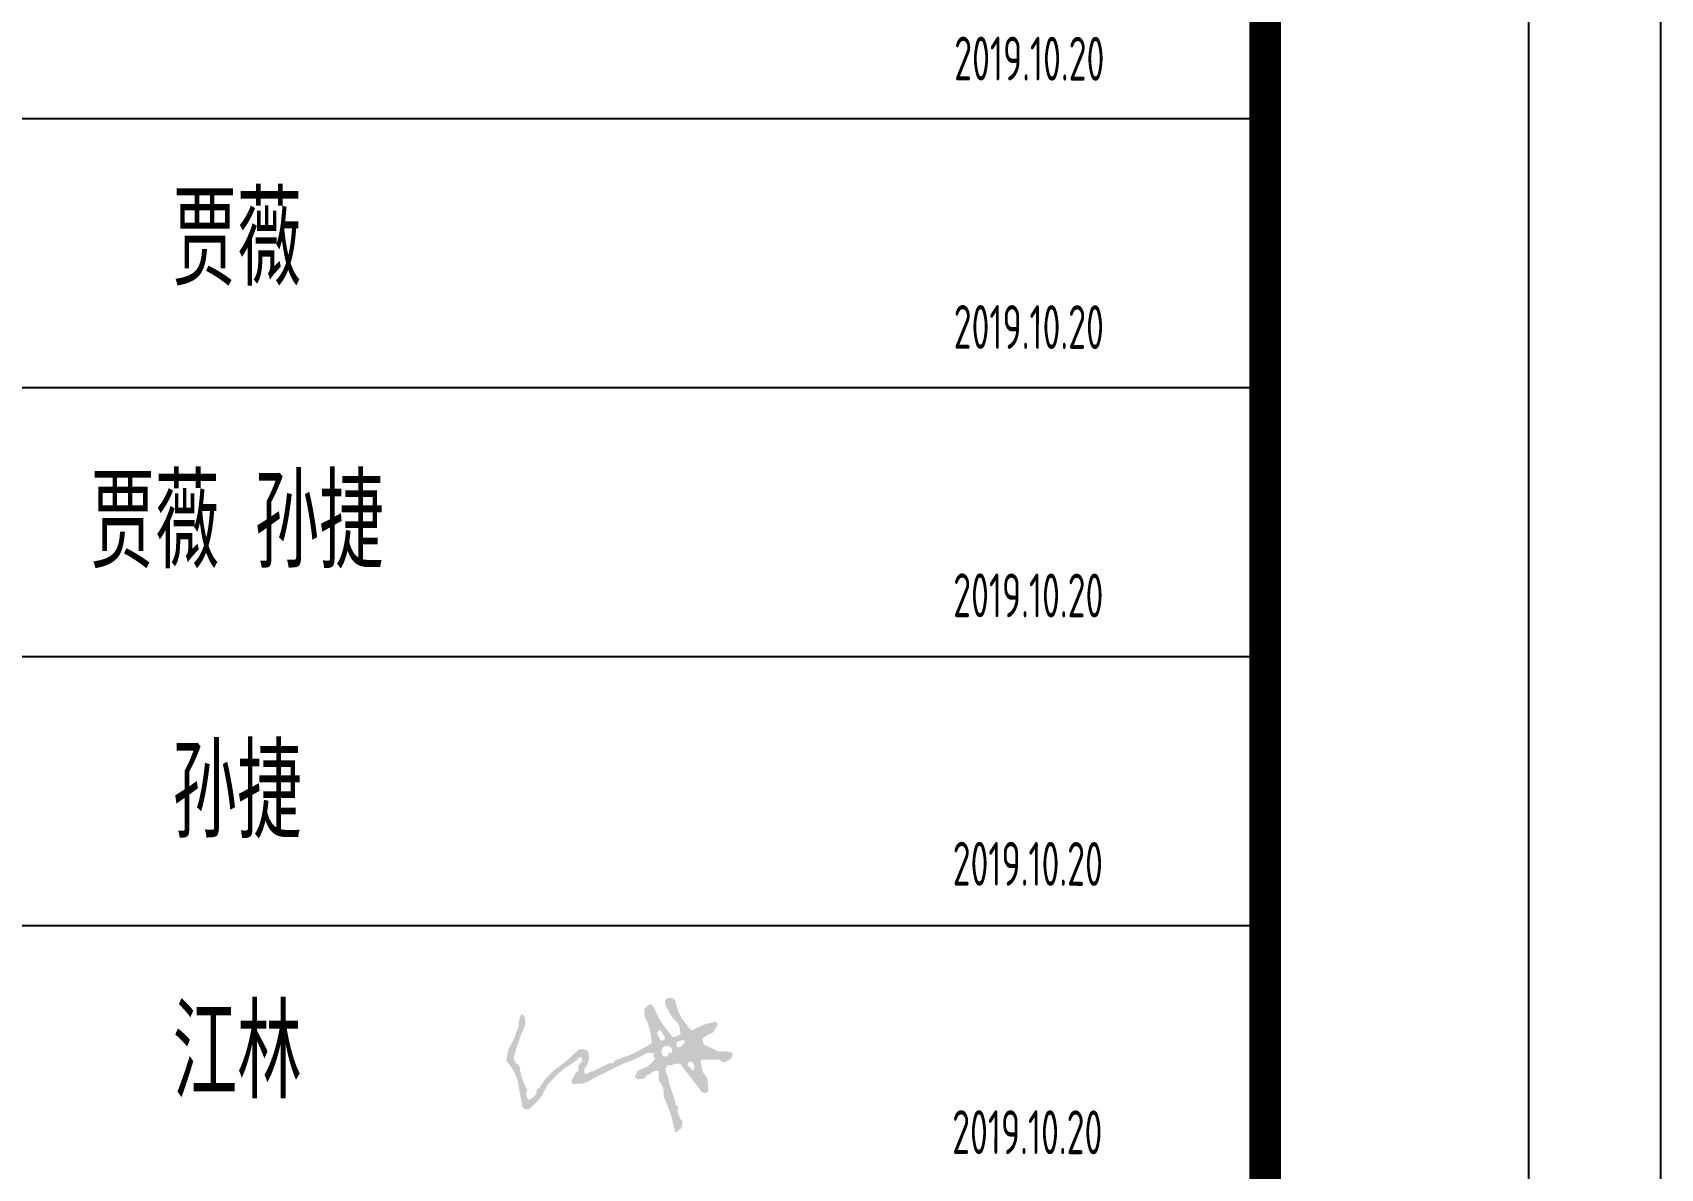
# Model space of a CAD drawing. Header units: millimetres. Extents: x -1048436 to -185795, y -983427 to 400387.
# Drawn here: x -539457 to -536369, y -684695 to -682540 of the extents above; entities that cross this region are included whole.
import ezdxf
from ezdxf.enums import TextEntityAlignment as Align

# ---------------------------------------------------------------- set-up
doc = ezdxf.new("R2010")
doc.units = ezdxf.units.MM
doc.header["$LTSCALE"] = 500
for name, color, linetype in [('2017_11-sheet-R$0$C-SHET-TTLB', 11, 'Continuous'), ('C-SHET-TTLB', 11, 'Continuous'), ('通-图框-文字', 4, 'Continuous')]:
    doc.layers.add(name, color=color, linetype=linetype)
doc.styles.add('ECADI', font='hzs.shx', dxfattribs={"width": 0.7, "bigfont": 'hztxt.shx'})
doc.styles.add('XD2008', font='xd-hzs.shx', dxfattribs={"width": 0.7, "bigfont": 'xd-hztxt.shx'})

# ---------------------------------------------------------------- blocks, each defined once
blk = doc.blocks.new('2017_11-sheet-R', base_point=(415, 5))
at = {"layer": '2017_11-sheet-R$0$C-SHET-TTLB'}
for p, q in [((340.021, 112.951), (415, 112.951)), ((340.021, 102.743), (415, 102.743)), ((340.021, 92.535), (415, 92.535)), ((340.021, 82.327), (415, 82.327))]:
    blk.add_line(p, q, dxfattribs=at)
blk = doc.blocks.new('集团图框A1')
at = {"layer": 'C-SHET-TTLB'}
for points in [[(1095.849, -95.525), (1095.849, -699.525), (244.849, -699.525), (244.849, -95.525)], [(1090.849, -100.525), (1090.849, -694.525), (249.849, -694.525), (249.849, -100.525)]]:
    blk.add_lwpolyline(points, close=True, dxfattribs=at)
at = {"layer": 'C-SHET-TTLB', "const_width": 1.2}
blk.add_lwpolyline([(268.249, -110.525), (1080.849, -110.525), (1080.849, -684.525), (268.249, -684.525)], close=True, dxfattribs=at)
at = {"layer": 'C-SHET-TTLB'}
blk.add_blockref('2017_11-sheet-R', (1080.849, -684.525), dxfattribs=at)
at = {"color": 2, "style": 'ECADI', "width": 0.7}
for tag, p in [('日期1', (1073.262, -381.715)), ('序号1', (1009.725, -381.882)), ('记要1', (1037.918, -381.902)), ('序号2', (1009.725, -387.766)), ('记要2', (1037.918, -387.786)), ('日期2', (1073.262, -387.599)), ('日期3', (1073.262, -393.462)), ('序号3', (1009.725, -393.63)), ('记要3', (1037.918, -393.649)), ('序号4', (1009.725, -399.514)), ('记要4', (1037.918, -399.533)), ('日期4', (1073.262, -399.346)), ('合作设计单位', (1042.526, -542.753)), ('审定人', (1041.844, -561.744)), ('审核人', (1041.844, -571.229)), ('设计总负责人', (1041.844, -580.988)), ('专业负责人', (1041.844, -591.717)), ('校对人', (1041.844, -601.96)), ('设计人', (1041.844, -611.834)), ('建设单位上', (1044.38, -619.93)), ('建设单位中', (1044.38, -623.891)), ('建设单位下', (1044.38, -627.736)), ('项目名称上', (1044.351, -632.3)), ('项目名称中', (1044.351, -636.382)), ('项目名称下', (1044.351, -640.334)), ('子项', (1043.589, -646.934)), ('图名上', (1044.475, -653.59)), ('图名中', (1044.475, -657.496)), ('图名下', (1044.475, -661.62)), ('工程编号', (1027.104, -667.578)), ('阶段', (1063.924, -667.607)), ('专业', (1063.722, -673.974)), ('比例', (1025.965, -674.192)), ('日期', (1026.104, -680.734)), ('图别、图号', (1066.046, -680.837))]:
    blk.add_attdef(tag, text='', height=3.5, dxfattribs=at).set_placement(p, align=Align.MIDDLE)
blk = doc.blocks.new('A1')
h = blk.add_hatch(color=256)
h.dxf.hatch_style = 1
h.paths.add_polyline_path([(-608595.993, -640650.318), (-608595.931, -640650.32), (-608595.899, -640650.326), (-608595.84, -640650.348), (-608595.511, -640650.774), (-608595.347, -640650.987), (-608595.02, -640651.416), (-608594.924, -640651.434), (-608594.866, -640651.427), (-608594.777, -640651.386), (-608594.794, -640651.166), (-608594.806, -640651.056), (-608594.837, -640650.838), (-608594.97, -640650.672), (-608595.019, -640650.561), (-608595.049, -640650.35), (-608595.082, -640650.284), (-608595.071, -640650.219), (-608595.018, -640650.167), (-608594.75, -640650.168), (-608594.616, -640650.168), (-608594.348, -640650.169), (-608594.273, -640650.252), (-608594.178, -640650.273), (-608594.074, -640650.23), (-608593.945, -640650.156), (-608593.886, -640650.072), (-608593.86, -640649.926), (-608594.072, -640649.862), (-608594.188, -640649.849), (-608594.408, -640649.864), (-608594.554, -640649.791), (-608594.627, -640649.754), (-608594.773, -640649.681), (-608594.916, -640649.617), (-608594.987, -640649.529), (-608595.016, -640649.376), (-608594.857, -640649.261), (-608594.77, -640649.212), (-608594.59, -640649.133), (-608594.557, -640649.058), (-608594.539, -640649.021), (-608594.498, -640648.95), (-608594.437, -640648.89), (-608594.453, -640648.779), (-608594.528, -640648.737), (-608594.828, -640648.807), (-608594.977, -640648.856), (-608595.259, -640648.979), (-608595.349, -640649.044), (-608595.461, -640649.031), (-608595.533, -640648.948), (-608595.811, -640648.578), (-608595.921, -640648.357), (-608596.049, -640647.912), (-608596.149, -640647.839), (-608596.232, -640647.822), (-608596.353, -640647.851), (-608596.417, -640647.928), (-608596.434, -640647.995), (-608596.415, -640648.094), (-608596.314, -640648.294), (-608596.26, -640648.392), (-608596.142, -640648.582), (-608595.951, -640648.776), (-608595.878, -640648.922), (-608595.838, -640649.191), (-608595.945, -640649.267), (-608596.013, -640649.294), (-608596.143, -640649.313), (-608596.481, -640648.882), (-608596.629, -640648.645), (-608596.872, -640648.154), (-608596.916, -640648.091), (-608596.981, -640648.069), (-608597.054, -640648.093), (-608597.115, -640648.154), (-608597.146, -640648.184), (-608597.207, -640648.245), (-608597.216, -640648.457), (-608597.188, -640648.576), (-608597.086, -640648.763), (-608596.997, -640649.073), (-608596.967, -640649.234), (-608596.935, -640649.555), (-608597.458, -640649.858), (-608597.737, -640649.987), (-608598.307, -640650.191), (-608598.374, -640650.277), (-608598.442, -640650.31), (-608598.55, -640650.313), (-608598.794, -640650.434), (-608598.916, -640650.495), (-608599.16, -640650.616), (-608599.236, -640650.627), (-608599.275, -640650.64), (-608599.343, -640650.677), (-608599.39, -640650.717), (-608599.468, -640650.702), (-608599.495, -640650.646), (-608599.49, -640650.542), (-608599.468, -640650.484), (-608599.403, -640650.403), (-608599.324, -640650.197), (-608599.31, -640650.073), (-608599.341, -640649.855), (-608599.472, -640649.785), (-608599.56, -640649.771), (-608599.707, -640649.793), (-608600.065, -640650.131), (-608600.256, -640650.29), (-608600.652, -640650.583), (-608600.899, -640650.825), (-608601.011, -640650.962), (-608601.201, -640651.252), (-608601.274, -640651.289), (-608601.307, -640651.354), (-608601.293, -640651.434), (-608601.394, -640651.564), (-608601.458, -640651.622), (-608601.598, -640651.708), (-608601.687, -640651.574), (-608601.703, -640651.465), (-608601.658, -640651.312), (-608601.822, -640650.963), (-608601.884, -640650.775), (-608601.961, -640650.398), (-608602.08, -640650.308), (-608602.131, -640650.235), (-608602.174, -640650.093), (-608602.023, -640649.599), (-608601.937, -640649.354), (-608601.745, -640648.876), (-608601.722, -640648.731), (-608601.728, -640648.649), (-608601.775, -640648.51), (-608601.808, -640648.473), (-608601.849, -640648.462), (-608601.896, -640648.479), (-608601.96, -640648.654), (-608601.98, -640648.75), (-608601.989, -640648.936), (-608602.068, -640649.128), (-608602.105, -640649.226), (-608602.172, -640649.423), (-608602.341, -640649.712), (-608602.4, -640649.882), (-608602.448, -640650.214), (-608602.24, -640650.481), (-608602.152, -640650.633), (-608602.023, -640650.946), (-608601.949, -640651.36), (-608601.913, -640651.567), (-608601.842, -640651.981), (-608601.753, -640652.05), (-608601.678, -640652.067), (-608601.568, -640652.043), (-608601.235, -640651.711), (-608601.088, -640651.514), (-608600.866, -640651.1), (-608600.468, -640650.691), (-608600.243, -640650.505), (-608599.768, -640650.189), (-608599.731, -640650.116), (-608599.666, -640650.084), (-608599.585, -640650.098), (-608599.564, -640650.169), (-608599.573, -640650.22), (-608599.616, -640650.28), (-608599.7, -640650.376), (-608599.725, -640650.459), (-608599.708, -640650.585), (-608599.816, -640650.687), (-608599.862, -640650.753), (-608599.922, -640650.889), (-608599.983, -640650.949), (-608599.967, -640651.06), (-608599.892, -640651.102), (-608599.561, -640651.079), (-608599.386, -640651.026), (-608599.1, -640650.86), (-608598.661, -640650.641), (-608598.441, -640650.532), (-608598.002, -640650.314), (-608597.728, -640650.221), (-608597.593, -640650.166), (-608597.332, -640650.041), (-608597.157, -640649.942), (-608597.045, -640649.915), (-608596.845, -640649.92), (-608596.874, -640650.004), (-608596.853, -640650.078), (-608596.784, -640650.133), (-608597.009, -640650.367), (-608597.155, -640650.466), (-608597.455, -640650.589), (-608597.515, -640650.711), (-608597.545, -640650.772), (-608597.608, -640650.893), (-608597.55, -640650.869), (-608597.499, -640650.88), (-608597.455, -640650.924), (-608597.359, -640650.906), (-608597.31, -640650.9), (-608597.212, -640650.894), (-608597.152, -640650.799), (-608597.102, -640650.756), (-608596.998, -640650.712), (-608596.883, -640650.627), (-608596.805, -640650.599), (-608596.663, -640650.59), (-608596.663, -640650.737), (-608596.664, -640650.81), (-608596.664, -640650.956), (-608596.615, -640651.029), (-608596.591, -640651.066), (-608596.542, -640651.139), (-608596.488, -640651.302), (-608596.475, -640651.393), (-608596.482, -640651.565), (-608596.275, -640652.063), (-608596.189, -640652.322), (-608596.058, -640652.845), (-608596.059, -640652.906), (-608595.937, -640652.906), (-608595.937, -640652.845), (-608595.845, -640652.818), (-608595.795, -640652.757), (-608595.784, -640652.663), (-608595.761, -640652.565), (-608595.778, -640652.495), (-608595.844, -640652.419), (-608595.929, -640652.239), (-608595.949, -640652.129), (-608595.935, -640651.932), (-608595.995, -640651.923), (-608596.035, -640651.87), (-608596.026, -640651.81), (-608596.123, -640651.517), (-608596.171, -640651.371), (-608596.268, -640651.078), (-608596.298, -640650.904), (-608596.323, -640650.816), (-608596.389, -640650.652), (-608596.408, -640650.556), (-608596.401, -640650.497), (-608596.358, -640650.408), (-608596.21, -640650.383), (-608596.136, -640650.365)])
h.paths.add_polyline_path([(-608596.479, -640650.043), (-608596.552, -640649.942), (-608596.568, -640649.859), (-608596.54, -640649.738), (-608596.439, -640649.665), (-608596.356, -640649.649), (-608596.235, -640649.678), (-608596.172, -640649.756), (-608596.155, -640649.823), (-608596.175, -640649.921), (-608596.221, -640649.902), (-608596.264, -640649.913), (-608596.296, -640649.952), (-608596.334, -640650.024), (-608596.399, -640650.057)], flags=16)
h.paths.add_polyline_path([(-608596.52, -640649.448), (-608596.6, -640649.433), (-608596.644, -640649.334), (-608596.669, -640649.285), (-608596.721, -640649.19), (-608596.712, -640649.112), (-608596.646, -640649.06), (-608596.569, -640649.068), (-608596.521, -640649.184), (-608596.49, -640649.241), (-608596.417, -640649.342), (-608596.454, -640649.415)], flags=16)
h.paths.add_polyline_path([(-608595.991, -640649.678), (-608595.991, -640649.605), (-608595.991, -640649.569), (-608595.991, -640649.496), (-608595.873, -640649.457), (-608595.81, -640649.445), (-608595.686, -640649.435), (-608595.672, -640649.499), (-608595.693, -640649.551), (-608595.748, -640649.587), (-608595.807, -640649.673), (-608595.891, -640649.704)], flags=16)
h.paths.add_polyline_path([(-608595.576, -640650.363), (-608595.561, -640650.286), (-608595.505, -640650.258), (-608595.458, -640650.241), (-608595.417, -640650.251), (-608595.384, -640650.288), (-608595.322, -640650.394), (-608595.313, -640650.477), (-608595.354, -640650.593), (-608595.427, -640650.52), (-608595.463, -640650.483), (-608595.536, -640650.41)], flags=16)
ref = blk.add_blockref('集团图框A1', (-609654.507, -640037.88))
ref.add_attrib('设计人', '江林', dxfattribs={"color": 2, "height": 3.5, "style": 'ECADI', "width": 0.7}).set_placement((-608612.663, -640649.715), align=Align.MIDDLE)
ref.add_attrib('校对人', '孙捷', dxfattribs={"color": 2, "height": 3.5, "style": 'ECADI', "width": 0.7}).set_placement((-608612.663, -640639.841), align=Align.MIDDLE)
ref.add_attrib('专业负责人', '贾薇 孙捷', dxfattribs={"color": 2, "height": 3.5, "style": 'ECADI', "width": 0.7}).set_placement((-608612.663, -640629.598), align=Align.MIDDLE)
ref.add_attrib('设计总负责人', '贾薇', dxfattribs={"color": 2, "height": 3.5, "style": 'ECADI', "width": 0.7}).set_placement((-608612.663, -640618.868), align=Align.MIDDLE)
at = {"layer": '通-图框-文字', "style": 'XD2008', "width": 0.7}
for p in [(-608585.455, -640612.183), (-608585.474, -640622.367), (-608585.494, -640632.551), (-608585.513, -640642.736), (-608585.533, -640652.92)]:
    blk.add_text('2019.10.20', height=1.6628, rotation=359.89039, dxfattribs=at).set_placement(p, align=Align.MIDDLE_LEFT)

msp = doc.modelspace()

# ---------------------------------------------------------------- block references
at = {"xscale": 50, "yscale": 50, "zscale": 50}
msp.add_blockref('A1', (29891564, 31348020.2), dxfattribs=at)

doc.saveas('drawing.dxf')
